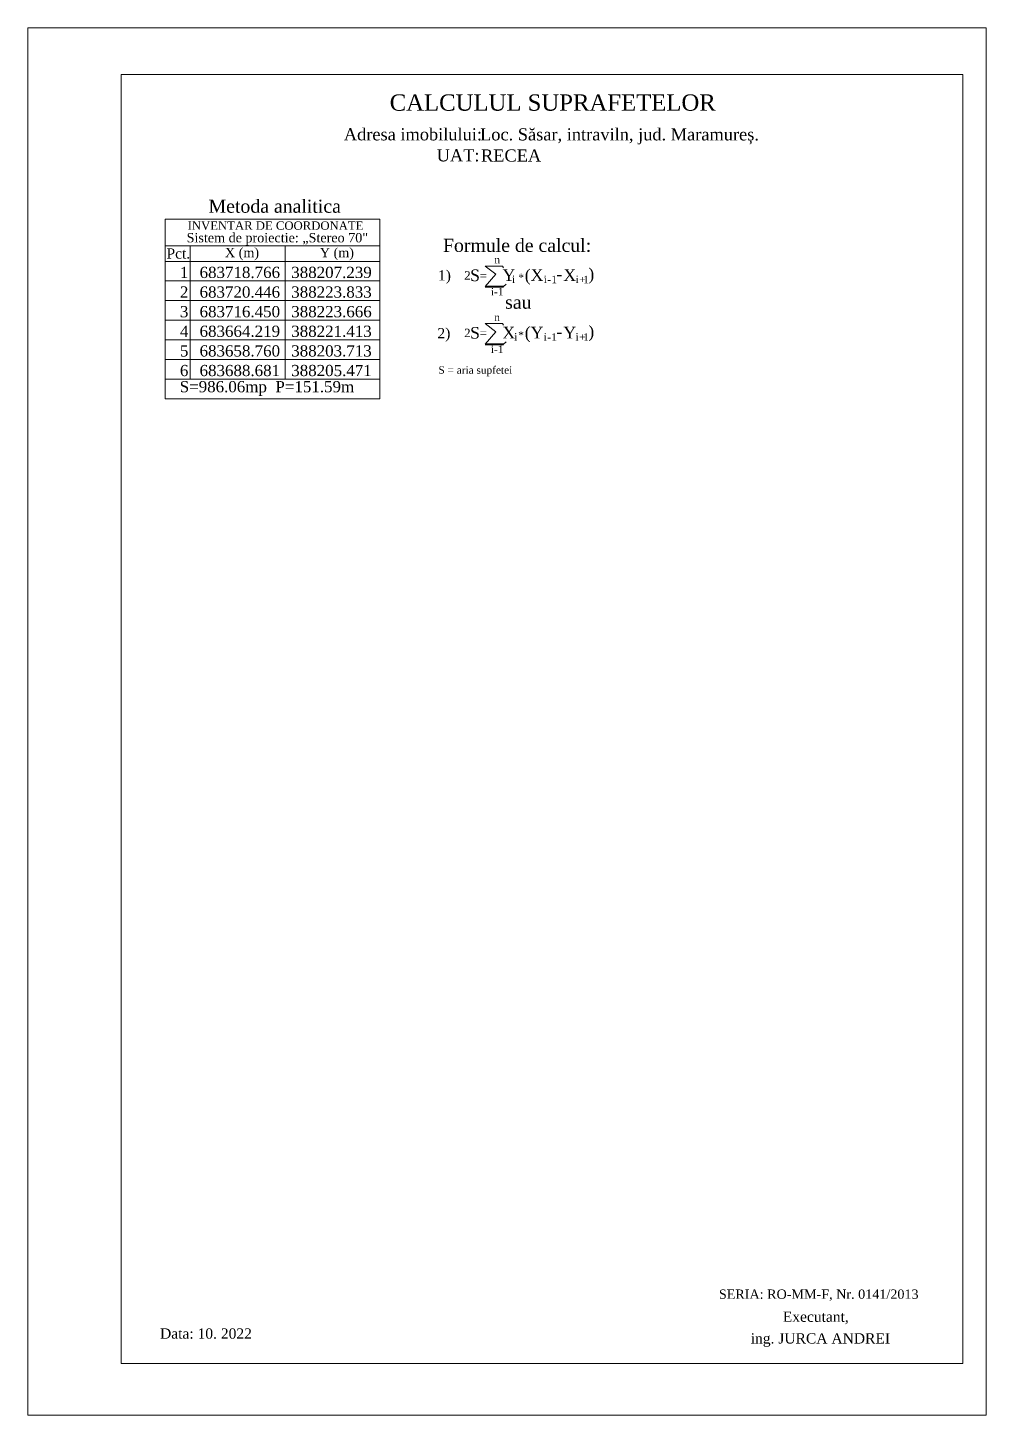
# Model space of a CAD drawing. Header units: inches. Extents: x 387677 to 388844, y 683413 to 683998.
# Drawn here: x 387677 to 387882.1, y 683520.9 to 683817.9 of the extents above; entities that cross this region are included whole.
import ezdxf
from ezdxf.enums import TextEntityAlignment as Align

# ---------------------------------------------------------------- set-up
doc = ezdxf.new("R2010")
doc.units = ezdxf.units.IN
doc.header["$MEASUREMENT"] = 0
doc.styles.add('jurca', font='times.ttf')
doc.styles.add('TIMES_NEW_ROMAN', font='times.ttf')

# ---------------------------------------------------------------- blocks, each defined once
blk = doc.blocks.new('A$C322B1138')
at = {"color": 0, "linetype": 'Continuous', "lineweight": 9}
for points in [[(0, 297), (205.03, 297), (205.03, 0), (0, 0), (0, 297)], [(20, 287), (20, 11.06), (200, 11.06), (200, 287), (20, 287)]]:
    blk.add_lwpolyline(points, dxfattribs=at)
blk = doc.blocks.new('A$C04131F8F')
at = {"color": 0, "linetype": 'Continuous', "lineweight": 9}
blk.add_lwpolyline([(8.41, 6.48), (8.24, 6.84), (4.52, 6.84), (6.81, 5.07), (4.49, 2.46), (8.44, 2.46), (9.01, 2.94)], dxfattribs=at)
at = {"color": 0, "linetype": 'Continuous', "lineweight": 40}
blk.add_lwpolyline([(4.49, 2.46), (8.44, 2.46)], dxfattribs=at)
at = {"color": 0, "linetype": 'Continuous', "lineweight": 9, "style": 'jurca'}
for s, height, p in [('S', 2.5, (1.29, 3.61)), ('n', 1.6, (6.47, 7.41)), ('Y', 2.5, (8.21, 3.65)), ('(X', 2.5, (12.98, 3.65)), ('X', 2.5, (21.24, 3.65)), (')', 2.5, (26.58, 3.88)), ('2', 1.8, (0.03, 3.94)), ('=', 1.8, (3.34, 3.89)), ('i', 1.6, (10.25, 3.2)), ('*', 1.6, (11.59, 3.59)), ('i', 1.6, (17.03, 3.2)), ('-', 1.6, (17.78, 3.16)), ('1', 1.6, (18.66, 3.17)), ('-', 2.5, (19.76, 3.89)), ('i', 1.6, (23.85, 3.19)), ('+', 1.6, (24.61, 3.15)), ('1', 1.6, (25.48, 3.15)), ('i-1', 1.6, (5.73, 0.54))]:
    blk.add_text(s, height=height, dxfattribs=at).set_placement(p)
blk = doc.blocks.new('A$C270B60A1')
at = {"color": 0, "linetype": 'Continuous', "lineweight": 9}
blk.add_lwpolyline([(8.41, 6.47), (8.24, 6.83), (4.52, 6.83), (6.81, 5.06), (4.49, 2.45), (8.44, 2.45), (9.01, 2.93)], dxfattribs=at)
at = {"color": 0, "linetype": 'Continuous', "lineweight": 40}
blk.add_lwpolyline([(4.49, 2.45), (8.44, 2.45)], dxfattribs=at)
at = {"color": 0, "linetype": 'Continuous', "lineweight": 9, "style": 'jurca'}
for s, height, p in [('S', 2.5, (1.29, 3.61)), ('n', 1.6, (6.47, 7.4)), ('X', 2.5, (8.21, 3.65)), ('(Y', 2.5, (12.98, 3.65)), ('Y', 2.5, (21.24, 3.65)), (')', 2.5, (26.58, 3.87)), ('2', 1.8, (0.03, 3.93)), ('=', 1.8, (3.34, 3.88)), ('i', 1.6, (10.73, 3.18)), ('*', 1.6, (11.59, 3.58)), ('i', 1.6, (17.03, 3.19)), ('-', 1.6, (17.78, 3.15)), ('1', 1.6, (18.66, 3.16)), ('-', 2.5, (19.76, 3.88)), ('i', 1.6, (23.85, 3.18)), ('+', 1.6, (24.61, 3.14)), ('1', 1.6, (25.48, 3.15)), ('i-1', 1.6, (5.73, 0.53))]:
    blk.add_text(s, height=height, dxfattribs=at).set_placement(p)

msp = doc.modelspace()

# ---------------------------------------------------------------- linework, layer by layer
at = {"color": 0, "linetype": 'Continuous', "lineweight": 9}
for points in [[(387706.42, 683776.91), (387706.42, 683772.11)], [(387706.42, 683776.91), (387752.36, 683776.91)], [(387706.42, 683772.11), (387706.42, 683767.91), (387752.36, 683767.91)], [(387752.36, 683771.22), (387706.42, 683771.22)], [(387711.76, 683771.22), (387711.76, 683763.71), (387711.76, 683771.22), (387711.76, 683771.22)], [(387732.06, 683771.22), (387732.06, 683763.71), (387732.06, 683771.22), (387732.06, 683771.22)], [(387711.76, 683763.71), (387711.76, 683759.51), (387711.76, 683763.71), (387711.76, 683763.71)], [(387732.06, 683763.71), (387732.06, 683759.51), (387732.06, 683763.71), (387732.06, 683763.71)], [(387711.76, 683759.51), (387711.76, 683755.31), (387711.76, 683759.51), (387711.76, 683759.51)], [(387732.06, 683759.51), (387732.06, 683755.31), (387732.06, 683759.51), (387732.06, 683759.51)], [(387711.76, 683755.31), (387711.76, 683751.12), (387711.76, 683755.31), (387711.76, 683755.31)], [(387732.06, 683755.31), (387732.06, 683751.12), (387732.06, 683755.31), (387732.06, 683755.31)], [(387711.76, 683751.12), (387711.76, 683746.92), (387711.76, 683751.12), (387711.76, 683751.12)], [(387732.06, 683751.12), (387732.06, 683746.92), (387732.06, 683751.12), (387732.06, 683751.12)], [(387711.76, 683746.92), (387711.76, 683742.72), (387711.76, 683746.92), (387711.76, 683746.92)], [(387732.06, 683746.92), (387732.06, 683742.72), (387732.06, 683746.92), (387732.06, 683746.92)]]:
    msp.add_lwpolyline(points, dxfattribs=at)
at = {"color": 0, "lineweight": 9}
for points in [[(387706.42, 683767.91), (387706.42, 683763.71), (387752.36, 683763.71), (387752.36, 683776.91)], [(387706.42, 683763.71), (387706.42, 683759.51), (387752.36, 683759.51), (387752.36, 683763.71)], [(387706.42, 683759.51), (387706.42, 683755.31), (387752.36, 683755.31), (387752.36, 683759.51)], [(387706.42, 683755.31), (387706.42, 683751.12), (387752.36, 683751.12), (387752.36, 683755.31)], [(387706.42, 683751.12), (387706.42, 683746.92), (387752.36, 683746.92), (387752.36, 683751.12)], [(387706.42, 683746.92), (387706.42, 683742.72), (387752.36, 683742.72), (387752.36, 683746.92)], [(387706.42, 683742.72), (387706.42, 683738.52), (387752.36, 683738.52), (387752.36, 683742.72)]]:
    msp.add_lwpolyline(points, dxfattribs=at)

# ---------------------------------------------------------------- block references
at = {"color": 0, "linetype": 'Continuous', "lineweight": 9}
for name, p in [('A$C322B1138', (387677.02, 683520.92)), ('A$C04131F8F', (387770.36, 683760.07))]:
    msp.add_blockref(name, p, dxfattribs=at)
at = {"color": 0, "lineweight": 9}
msp.add_blockref('A$C270B60A1', (387770.35, 683747.76), dxfattribs=at)

# ---------------------------------------------------------------- texts
at = {"color": 0, "linetype": 'Continuous', "lineweight": 9, "style": 'jurca'}
for s, height, p in [('CALCULUL SUPRAFETELOR', 3.5, (387754.44, 683800.16)), ('Adresa imobilului:', 2.6, (387744.63, 683793.81)), ('UAT: ', 2.6, (387764.49, 683789.31)), ('Metoda analitica', 2.8, (387715.7, 683778.32)), ('INVENTAR DE COORDONATE', 1.8, (387711.22, 683774.67)), ('Sistem de proiectie: „Stereo 70"', 2, (387711, 683771.98)), ('Formule de calcul:', 2.8, (387765.84, 683769.94)), ('Pct. ', 2.2, (387706.69, 683768.5)), ('X (m)', 2, (387719.2, 683768.8)), ('Y (m)', 2, (387739.5, 683768.8)), ('1)', 2.2, (387764.77, 683763.82)), ('sau', 2.8, (387779.13, 683757.78)), ('2)', 2.2, (387764.65, 683751.44)), ('S = aria supfetei', 1.6, (387764.87, 683743.85)), ('SERIA: RO-MM-F, Nr. 0141/2013', 2, (387824.86, 683545.84)), ('Executant,', 2.2, (387838.53, 683540.92)), ('Data: 10. 2022', 2.2, (387705.31, 683537.31)), ('ing. JURCA ANDREI', 2.2, (387831.67, 683536.27))]:
    msp.add_text(s, height=height, dxfattribs=at).set_placement(p)
for s, p in [('Loc. Săsar, intraviln, jud. Maramureș.', (387803.6, 683793.8)), ('RECEA', (387780.41, 683789.27))]:
    msp.add_text(s, height=2.6, dxfattribs=at).set_placement(p, align=Align.CENTER)
at = {"style": 'TIMES_NEW_ROMAN'}
for s, p in [('1', (387711.38, 683764.35)), ('683718.766', (387730.99, 683764.35)), ('388207.239', (387750.6, 683764.35)), ('2', (387711.38, 683760.15)), ('683720.446', (387730.99, 683760.15)), ('388223.833', (387750.6, 683760.15)), ('3', (387711.38, 683755.95)), ('683716.450', (387730.99, 683755.95)), ('388223.666', (387750.6, 683755.95)), ('4', (387711.38, 683751.75)), ('683664.219', (387730.99, 683751.75)), ('388221.413', (387750.6, 683751.75)), ('5', (387711.38, 683747.55)), ('683658.760', (387730.99, 683747.55)), ('388203.713', (387750.6, 683747.55)), ('6', (387711.38, 683743.35)), ('683688.681', (387730.99, 683743.35)), ('388205.471', (387750.6, 683743.35))]:
    msp.add_text(s, height=2.4, dxfattribs=at).set_placement(p, align=Align.RIGHT)
msp.add_text('S=986.06mp  P=151.59m', height=2.4, dxfattribs=at).set_placement((387709.52, 683739.89))

doc.saveas('drawing.dxf')
